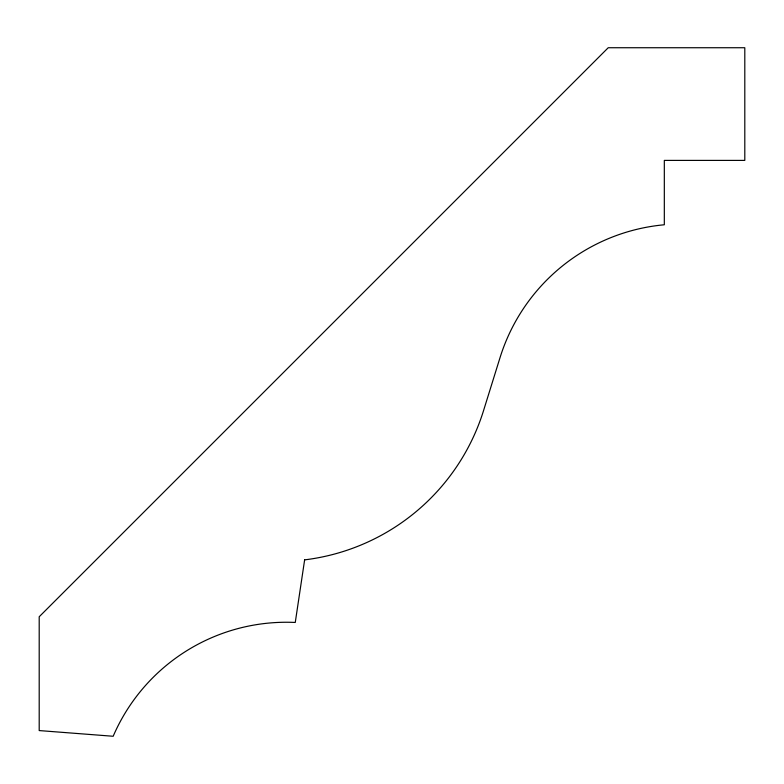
<?xml version="1.0" encoding="UTF-8"?>
<svg xmlns="http://www.w3.org/2000/svg" width="784" height="784" viewBox="0 0 784 784"><rect width="100%" height="100%" fill="white"/><g stroke="black" fill="none" stroke-linecap="round" stroke-linejoin="round"><path stroke-width="1.18" d="M304.633 559.864L295.264 622.457A188.621 188.621 0 0 0 113.17 736.264L39.2 730.57L39.2 616.763L608.237 47.736L744.8 47.736L744.8 160.397L664.322 160.397L664.322 224.773A190.169 190.169 0 0 0 500.025 357.661L483.552 410.6A214.61 214.61 0 0 1 304.633 559.864"/></g></svg>
